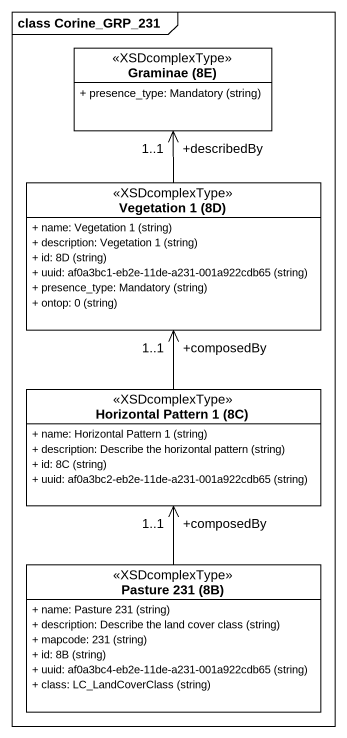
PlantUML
@startuml
mainframe class Corine_GRP_231
hide circle
hide empty members
skinparam classAttributeIconSize 0
class "Graminae (8E)" as Graminae_8E <<XSDcomplexType>> {
  {field} + presence_type: Mandatory (string)
}
class "Vegetation 1 (8D)" as Vegetation_1_8D <<XSDcomplexType>> {
  {field} + name: Vegetation 1 (string)
  {field} + description: Vegetation 1 (string)
  {field} + id: 8D (string)
  {field} + uuid: af0a3bc1-eb2e-11de-a231-001a922cdb65 (string)
  {field} + presence_type: Mandatory (string)
  {field} + ontop: 0 (string)
}
class "Horizontal Pattern 1 (8C)" as Horizontal_Pattern_1_8C <<XSDcomplexType>> {
  {field} + name: Horizontal Pattern 1 (string)
  {field} + description: Describe the horizontal pattern (string)
  {field} + id: 8C (string)
  {field} + uuid: af0a3bc2-eb2e-11de-a231-001a922cdb65 (string)
}
class "Pasture 231 (8B)" as Pasture_231_8B <<XSDcomplexType>> {
  {field} + name: Pasture 231 (string)
  {field} + description: Describe the land cover class (string)
  {field} + mapcode: 231 (string)
  {field} + id: 8B (string)
  {field} + uuid: af0a3bc4-eb2e-11de-a231-001a922cdb65 (string)
  {field} + class: LC_LandCoverClass (string)
}
Vegetation_1_8D -up-> "+describedBy\n1..1" Graminae_8E
Horizontal_Pattern_1_8C -up-> "+composedBy\n1..1" Vegetation_1_8D
Pasture_231_8B -up-> "+composedBy\n1..1" Horizontal_Pattern_1_8C
@enduml
